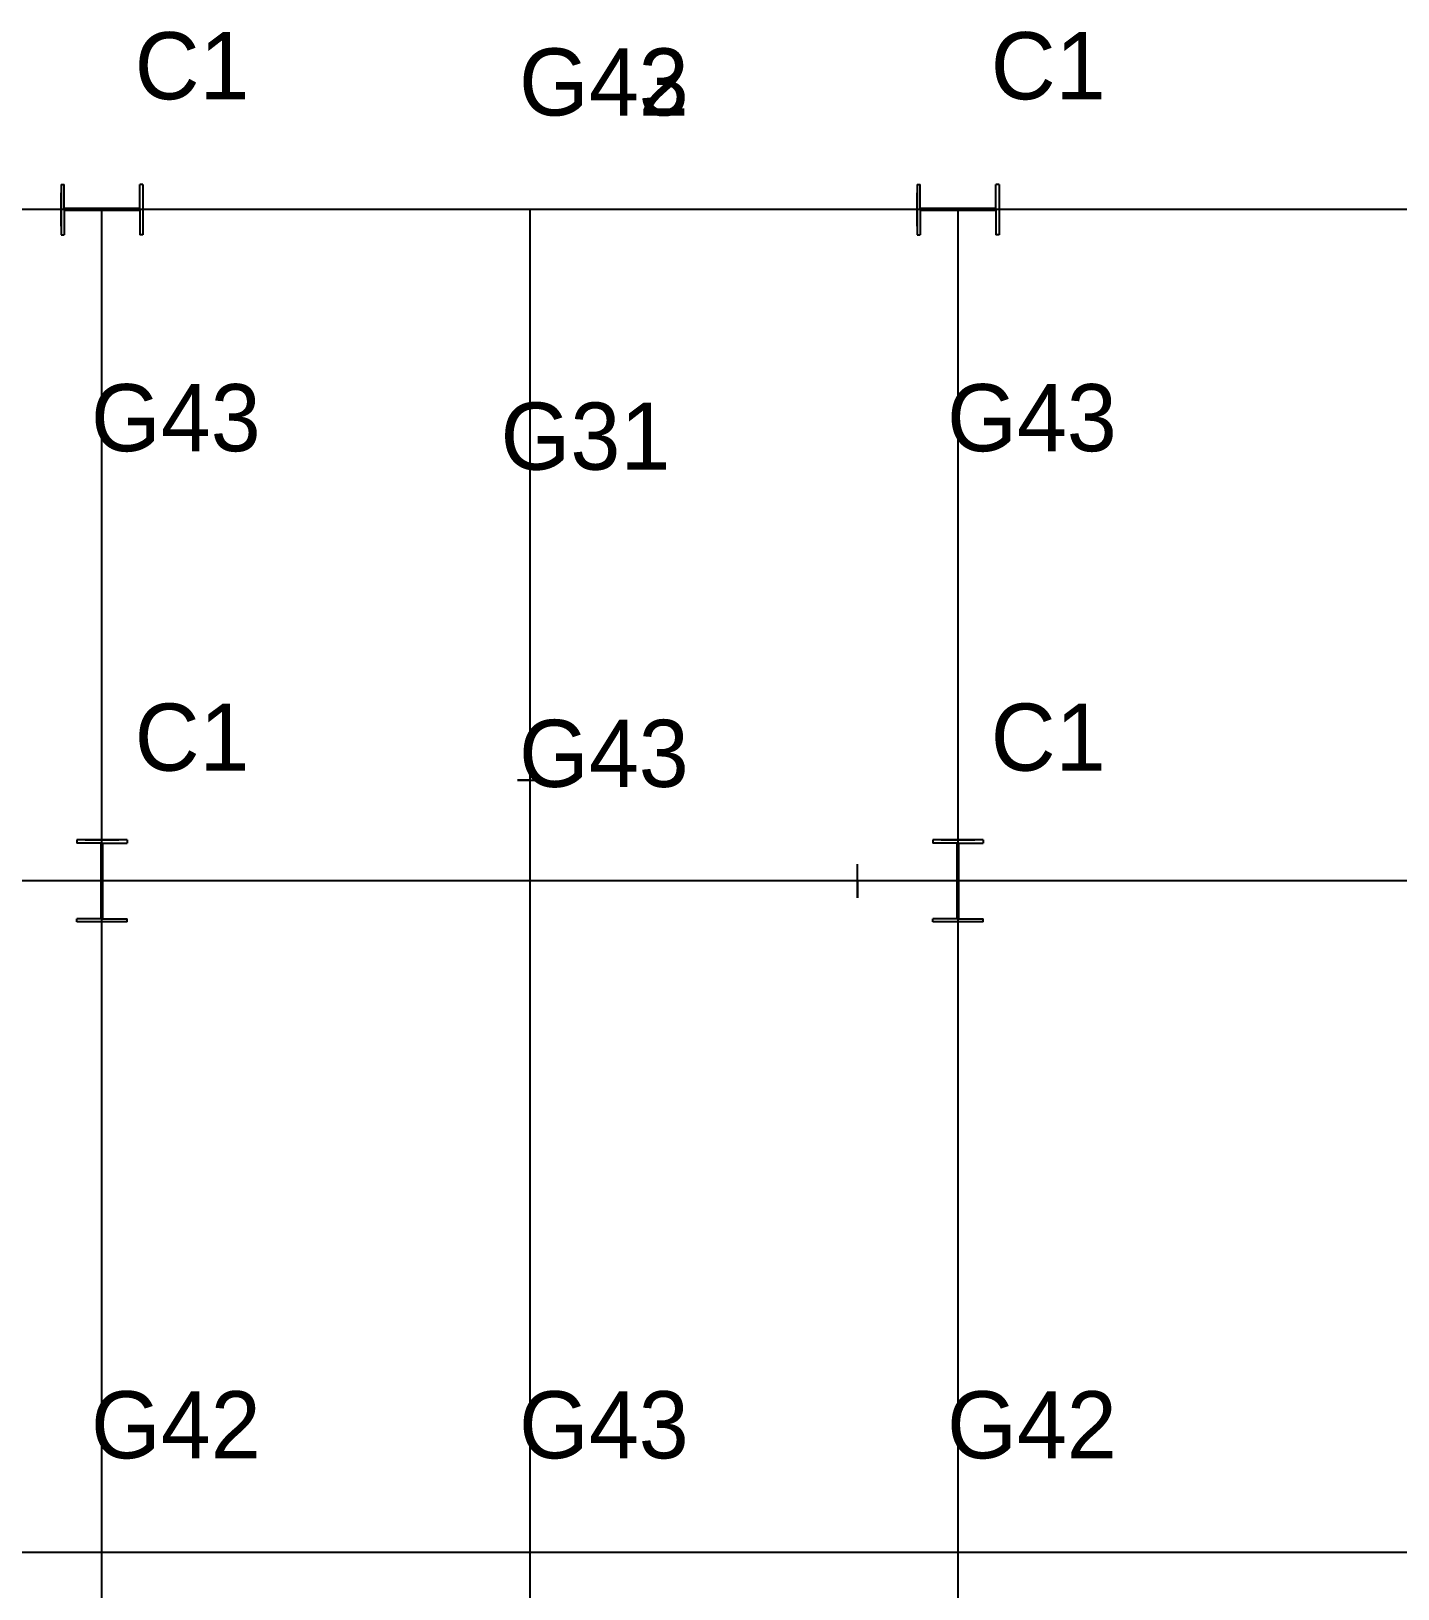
# Model space of a CAD drawing. Extents: x -150 to 68522, y -150 to 33063.
# Drawn here: x 34578 to 42720, y 23783 to 33063 of the extents above; entities that cross this region are included whole.
import ezdxf
from ezdxf.enums import TextEntityAlignment as Align

# ---------------------------------------------------------------- set-up
doc = ezdxf.new("R2010")
doc.units = 0
doc.layers.get('0').update_dxf_attribs({"color": 2, "linetype": 'CONTINUOUS'})

msp = doc.modelspace()

# ---------------------------------------------------------------- linework, layer by layer
for p, q in [((35000, 32000), (27500, 32000)), ((35000, 32000, 3330), (27500, 32000, 3330)), ((35000, 32000, 6460), (27500, 32000, 6460)), ((35000, 32000, 9590), (27500, 32000, 9590)), ((35000, 28000), (35000, 32000)), ((40100, 32000), (35000, 32000)), ((35000, 32000), (35000, 32000, 3330)), ((40100, 32000, 3330), (35000, 32000, 3330)), ((35000, 28000, 3330), (35000, 32000, 3330)), ((35000, 32000, 3330), (35000, 32000, 6460)), ((35000, 32000, 6460), (35000, 32000, 9590)), ((40100, 32000, 6460), (35000, 32000, 6460)), ((35000, 28000, 6460), (35000, 32000, 6460)), ((40100, 32000, 9590), (35000, 32000, 9590)), ((35000, 28000, 9590), (35000, 32000, 9590)), ((37550, 28000, 3330), (37550, 32000, 3330)), ((37550, 28000, 6460), (37550, 32000, 6460)), ((37550, 28000, 9590), (37550, 32000, 9590)), ((40100, 28000), (40100, 32000)), ((47600, 32000), (40100, 32000)), ((40100, 32000), (40100, 32000, 3330)), ((47600, 32000, 3330), (40100, 32000, 3330)), ((40100, 28000, 3330), (40100, 32000, 3330)), ((40100, 32000, 3330), (40100, 32000, 6460)), ((40100, 32000, 6460), (40100, 32000, 9590)), ((47600, 32000, 6460), (40100, 32000, 6460)), ((40100, 28000, 6460), (40100, 32000, 6460)), ((47600, 32000, 9590), (40100, 32000, 9590)), ((40100, 28000, 9590), (40100, 32000, 9590)), ((35000, 28000), (27500, 28000)), ((35000, 28000, 3330), (27500, 28000, 3330)), ((35000, 28000, 6460), (27500, 28000, 6460)), ((35000, 28000, 9590), (27500, 28000, 9590)), ((40100, 28000), (35000, 28000)), ((35000, 28000), (35000, 28000, 3330)), ((35000, 24000), (35000, 28000)), ((40100, 28000, 3330), (35000, 28000, 3330)), ((35000, 20000, 3330), (35000, 28000, 3330)), ((35000, 28000, 3330), (35000, 28000, 6460)), ((35000, 28000, 6460), (35000, 28000, 9590)), ((40100, 28000, 6460), (35000, 28000, 6460)), ((35000, 20000, 6460), (35000, 28000, 6460)), ((40100, 28000, 9590), (35000, 28000, 9590)), ((35000, 20000, 9590), (35000, 28000, 9590)), ((37550, 20000, 3330), (37550, 28000, 3330)), ((37550, 20000, 6460), (37550, 28000, 6460)), ((37550, 20000, 9590), (37550, 28000, 9590)), ((47600, 28000), (40100, 28000)), ((40100, 28000), (40100, 28000, 3330)), ((40100, 24000), (40100, 28000)), ((47600, 28000, 3330), (40100, 28000, 3330)), ((40100, 20000, 3330), (40100, 28000, 3330)), ((40100, 28000, 3330), (40100, 28000, 6460)), ((40100, 28000, 6460), (40100, 28000, 9590)), ((47600, 28000, 6460), (40100, 28000, 6460)), ((40100, 20000, 6460), (40100, 28000, 6460)), ((47600, 28000, 9590), (40100, 28000, 9590)), ((40100, 20000, 9590), (40100, 28000, 9590)), ((35000, 24000), (27500, 24000)), ((35000, 20000), (35000, 24000)), ((40100, 24000), (35000, 24000)), ((40100, 20000), (40100, 24000)), ((47600, 24000), (40100, 24000))]:
    msp.add_line(p, q)
at = {"layer": 'C1'}
for p, q in [((34756, 32150), (34756, 31850)), ((34756, 32150), (34774, 32150)), ((34756, 32150, 3330), (34756, 31850, 3330)), ((34756, 32150, 3330), (34774, 32150, 3330)), ((34756, 32150, 6460), (34756, 31850, 6460)), ((34756, 32150, 6460), (34774, 32150, 6460)), ((34774, 32005.5), (34774, 32150)), ((34774, 32005.5, 3330), (34774, 32150, 3330)), ((34774, 32005.5, 6460), (34774, 32150, 6460)), ((35226, 32005.5), (35226, 32150)), ((35244, 32150), (35226, 32150)), ((35226, 32005.5, 3330), (35226, 32150, 3330)), ((35244, 32150, 3330), (35226, 32150, 3330)), ((35226, 32005.5, 6460), (35226, 32150, 6460)), ((35244, 32150, 6460), (35226, 32150, 6460)), ((35244, 32150), (35244, 31850)), ((35244, 32150, 3330), (35244, 31850, 3330)), ((35244, 32150, 6460), (35244, 31850, 6460)), ((39856, 32150), (39856, 31850)), ((39856, 32150), (39874, 32150)), ((39856, 32150, 3330), (39856, 31850, 3330)), ((39856, 32150, 3330), (39874, 32150, 3330)), ((39856, 32150, 6460), (39856, 31850, 6460)), ((39856, 32150, 6460), (39874, 32150, 6460)), ((39874, 32005.5), (39874, 32150)), ((39874, 32005.5, 3330), (39874, 32150, 3330)), ((39874, 32005.5, 6460), (39874, 32150, 6460)), ((40326, 32005.5), (40326, 32150)), ((40344, 32150), (40326, 32150)), ((40326, 32005.5, 3330), (40326, 32150, 3330)), ((40344, 32150, 3330), (40326, 32150, 3330)), ((40326, 32005.5, 6460), (40326, 32150, 6460)), ((40344, 32150, 6460), (40326, 32150, 6460)), ((40344, 32150), (40344, 31850)), ((40344, 32150, 3330), (40344, 31850, 3330)), ((40344, 32150, 6460), (40344, 31850, 6460)), ((35226, 32005.5), (34774, 32005.5)), ((34774, 32005.5), (34774, 32005.5)), ((34774, 32005.5), (34774, 32005.5)), ((34774, 32005.5), (34774, 32005.5)), ((35226, 32005.5, 3330), (34774, 32005.5, 3330)), ((34774, 32005.5, 3330), (34774, 32005.5, 3330)), ((34774, 32005.5, 3330), (34774, 32005.5, 3330)), ((34774, 32005.5, 3330), (34774, 32005.5, 3330)), ((35226, 32005.5, 6460), (34774, 32005.5, 6460)), ((34774, 32005.5, 6460), (34774, 32005.5, 6460)), ((34774, 32005.5, 6460), (34774, 32005.5, 6460)), ((34774, 32005.5, 6460), (34774, 32005.5, 6460)), ((35226, 31994.5), (34774, 31994.5)), ((34774, 31994.5), (34774, 31994.5)), ((34774, 31994.5), (34774, 31994.5)), ((34774, 31994.5), (34774, 31994.5)), ((34774, 31994.5), (34774, 31850)), ((35226, 31994.5, 3330), (34774, 31994.5, 3330)), ((34774, 31994.5, 3330), (34774, 31994.5, 3330)), ((34774, 31994.5, 3330), (34774, 31994.5, 3330)), ((34774, 31994.5, 3330), (34774, 31994.5, 3330)), ((34774, 31994.5, 3330), (34774, 31850, 3330)), ((35226, 31994.5, 6460), (34774, 31994.5, 6460)), ((34774, 31994.5, 6460), (34774, 31994.5, 6460)), ((34774, 31994.5, 6460), (34774, 31994.5, 6460)), ((34774, 31994.5, 6460), (34774, 31994.5, 6460)), ((34774, 31994.5, 6460), (34774, 31850, 6460)), ((35226, 32005.5), (35226, 32005.5)), ((35226, 32005.5), (35226, 32005.5)), ((35226, 32005.5), (35226, 32005.5)), ((35226, 32005.5, 3330), (35226, 32005.5, 3330)), ((35226, 32005.5, 3330), (35226, 32005.5, 3330)), ((35226, 32005.5, 3330), (35226, 32005.5, 3330)), ((35226, 32005.5, 6460), (35226, 32005.5, 6460)), ((35226, 32005.5, 6460), (35226, 32005.5, 6460)), ((35226, 32005.5, 6460), (35226, 32005.5, 6460)), ((35226, 31994.5), (35226, 31994.5)), ((35226, 31994.5), (35226, 31994.5)), ((35226, 31994.5), (35226, 31994.5)), ((35226, 31994.5), (35226, 31850)), ((35226, 31994.5, 3330), (35226, 31994.5, 3330)), ((35226, 31994.5, 3330), (35226, 31994.5, 3330)), ((35226, 31994.5, 3330), (35226, 31994.5, 3330)), ((35226, 31994.5, 3330), (35226, 31850, 3330)), ((35226, 31994.5, 6460), (35226, 31994.5, 6460)), ((35226, 31994.5, 6460), (35226, 31994.5, 6460)), ((35226, 31994.5, 6460), (35226, 31994.5, 6460)), ((35226, 31994.5, 6460), (35226, 31850, 6460)), ((40326, 32005.5), (39874, 32005.5)), ((39874, 32005.5), (39874, 32005.5)), ((39874, 32005.5), (39874, 32005.5)), ((39874, 32005.5), (39874, 32005.5)), ((40326, 32005.5, 3330), (39874, 32005.5, 3330)), ((39874, 32005.5, 3330), (39874, 32005.5, 3330)), ((39874, 32005.5, 3330), (39874, 32005.5, 3330)), ((39874, 32005.5, 3330), (39874, 32005.5, 3330)), ((40326, 32005.5, 6460), (39874, 32005.5, 6460)), ((39874, 32005.5, 6460), (39874, 32005.5, 6460)), ((39874, 32005.5, 6460), (39874, 32005.5, 6460)), ((39874, 32005.5, 6460), (39874, 32005.5, 6460)), ((40326, 31994.5), (39874, 31994.5)), ((39874, 31994.5), (39874, 31994.5)), ((39874, 31994.5), (39874, 31994.5)), ((39874, 31994.5), (39874, 31994.5)), ((39874, 31994.5), (39874, 31850)), ((40326, 31994.5, 3330), (39874, 31994.5, 3330)), ((39874, 31994.5, 3330), (39874, 31994.5, 3330)), ((39874, 31994.5, 3330), (39874, 31994.5, 3330)), ((39874, 31994.5, 3330), (39874, 31994.5, 3330)), ((39874, 31994.5, 3330), (39874, 31850, 3330)), ((40326, 31994.5, 6460), (39874, 31994.5, 6460)), ((39874, 31994.5, 6460), (39874, 31994.5, 6460)), ((39874, 31994.5, 6460), (39874, 31994.5, 6460)), ((39874, 31994.5, 6460), (39874, 31994.5, 6460)), ((39874, 31994.5, 6460), (39874, 31850, 6460)), ((40326, 32005.5), (40326, 32005.5)), ((40326, 32005.5), (40326, 32005.5)), ((40326, 32005.5), (40326, 32005.5)), ((40326, 32005.5, 3330), (40326, 32005.5, 3330)), ((40326, 32005.5, 3330), (40326, 32005.5, 3330)), ((40326, 32005.5, 3330), (40326, 32005.5, 3330)), ((40326, 32005.5, 6460), (40326, 32005.5, 6460)), ((40326, 32005.5, 6460), (40326, 32005.5, 6460)), ((40326, 32005.5, 6460), (40326, 32005.5, 6460)), ((40326, 31994.5), (40326, 31994.5)), ((40326, 31994.5), (40326, 31994.5)), ((40326, 31994.5), (40326, 31994.5)), ((40326, 31994.5), (40326, 31850)), ((40326, 31994.5, 3330), (40326, 31994.5, 3330)), ((40326, 31994.5, 3330), (40326, 31994.5, 3330)), ((40326, 31994.5, 3330), (40326, 31994.5, 3330)), ((40326, 31994.5, 3330), (40326, 31850, 3330)), ((40326, 31994.5, 6460), (40326, 31994.5, 6460)), ((40326, 31994.5, 6460), (40326, 31994.5, 6460)), ((40326, 31994.5, 6460), (40326, 31994.5, 6460)), ((40326, 31994.5, 6460), (40326, 31850, 6460)), ((34756, 31850), (34774, 31850)), ((34756, 31850, 3330), (34774, 31850, 3330)), ((34756, 31850, 6460), (34774, 31850, 6460)), ((35244, 31850), (35226, 31850)), ((35244, 31850, 3330), (35226, 31850, 3330)), ((35244, 31850, 6460), (35226, 31850, 6460)), ((39856, 31850), (39874, 31850)), ((39856, 31850, 3330), (39874, 31850, 3330)), ((39856, 31850, 6460), (39874, 31850, 6460)), ((40344, 31850), (40326, 31850)), ((40344, 31850, 3330), (40326, 31850, 3330)), ((40344, 31850, 6460), (40326, 31850, 6460)), ((35150, 28244), (34850, 28244)), ((34850, 28244), (34850, 28226)), ((35150, 28244, 3330), (34850, 28244, 3330)), ((34850, 28244, 3330), (34850, 28226, 3330)), ((35150, 28244, 6460), (34850, 28244, 6460)), ((34850, 28244, 6460), (34850, 28226, 6460)), ((34994.5, 28226), (34850, 28226)), ((34994.5, 28226, 3330), (34850, 28226, 3330)), ((34994.5, 28226, 6460), (34850, 28226, 6460)), ((34994.5, 27774), (34994.5, 28226)), ((34994.5, 28226), (34994.5, 28226)), ((34994.5, 28226), (34994.5, 28226)), ((34994.5, 28226), (34994.5, 28226)), ((34994.5, 27774, 3330), (34994.5, 28226, 3330)), ((34994.5, 28226, 3330), (34994.5, 28226, 3330)), ((34994.5, 28226, 3330), (34994.5, 28226, 3330)), ((34994.5, 28226, 3330), (34994.5, 28226, 3330)), ((34994.5, 27774, 6460), (34994.5, 28226, 6460)), ((34994.5, 28226, 6460), (34994.5, 28226, 6460)), ((34994.5, 28226, 6460), (34994.5, 28226, 6460)), ((34994.5, 28226, 6460), (34994.5, 28226, 6460)), ((35005.5, 27774), (35005.5, 28226)), ((35005.5, 28226), (35005.5, 28226)), ((35005.5, 28226), (35005.5, 28226)), ((35005.5, 28226), (35005.5, 28226)), ((35005.5, 28226), (35150, 28226)), ((35005.5, 27774, 3330), (35005.5, 28226, 3330)), ((35005.5, 28226, 3330), (35005.5, 28226, 3330)), ((35005.5, 28226, 3330), (35005.5, 28226, 3330)), ((35005.5, 28226, 3330), (35005.5, 28226, 3330)), ((35005.5, 28226, 3330), (35150, 28226, 3330)), ((35005.5, 27774, 6460), (35005.5, 28226, 6460)), ((35005.5, 28226, 6460), (35005.5, 28226, 6460)), ((35005.5, 28226, 6460), (35005.5, 28226, 6460)), ((35005.5, 28226, 6460), (35005.5, 28226, 6460)), ((35005.5, 28226, 6460), (35150, 28226, 6460)), ((35150, 28244), (35150, 28226)), ((35150, 28244, 3330), (35150, 28226, 3330)), ((35150, 28244, 6460), (35150, 28226, 6460)), ((40250, 28244), (39950, 28244)), ((39950, 28244), (39950, 28226)), ((40250, 28244, 3330), (39950, 28244, 3330)), ((39950, 28244, 3330), (39950, 28226, 3330)), ((40250, 28244, 6460), (39950, 28244, 6460)), ((39950, 28244, 6460), (39950, 28226, 6460)), ((40094.5, 28226), (39950, 28226)), ((40094.5, 28226, 3330), (39950, 28226, 3330)), ((40094.5, 28226, 6460), (39950, 28226, 6460)), ((40094.5, 27774), (40094.5, 28226)), ((40094.5, 28226), (40094.5, 28226)), ((40094.5, 28226), (40094.5, 28226)), ((40094.5, 28226), (40094.5, 28226)), ((40094.5, 27774, 3330), (40094.5, 28226, 3330)), ((40094.5, 28226, 3330), (40094.5, 28226, 3330)), ((40094.5, 28226, 3330), (40094.5, 28226, 3330)), ((40094.5, 28226, 3330), (40094.5, 28226, 3330)), ((40094.5, 27774, 6460), (40094.5, 28226, 6460)), ((40094.5, 28226, 6460), (40094.5, 28226, 6460)), ((40094.5, 28226, 6460), (40094.5, 28226, 6460)), ((40094.5, 28226, 6460), (40094.5, 28226, 6460)), ((40105.5, 27774), (40105.5, 28226)), ((40105.5, 28226), (40105.5, 28226)), ((40105.5, 28226), (40105.5, 28226)), ((40105.5, 28226), (40105.5, 28226)), ((40105.5, 28226), (40250, 28226)), ((40105.5, 27774, 3330), (40105.5, 28226, 3330)), ((40105.5, 28226, 3330), (40105.5, 28226, 3330)), ((40105.5, 28226, 3330), (40105.5, 28226, 3330)), ((40105.5, 28226, 3330), (40105.5, 28226, 3330)), ((40105.5, 28226, 3330), (40250, 28226, 3330)), ((40105.5, 27774, 6460), (40105.5, 28226, 6460)), ((40105.5, 28226, 6460), (40105.5, 28226, 6460)), ((40105.5, 28226, 6460), (40105.5, 28226, 6460)), ((40105.5, 28226, 6460), (40105.5, 28226, 6460)), ((40105.5, 28226, 6460), (40250, 28226, 6460)), ((40250, 28244), (40250, 28226)), ((40250, 28244, 3330), (40250, 28226, 3330)), ((40250, 28244, 6460), (40250, 28226, 6460)), ((34994.5, 27774), (34850, 27774)), ((34850, 27756), (34850, 27774)), ((34994.5, 27774, 3330), (34850, 27774, 3330)), ((34850, 27756, 3330), (34850, 27774, 3330)), ((34994.5, 27774, 6460), (34850, 27774, 6460)), ((34850, 27756, 6460), (34850, 27774, 6460)), ((35150, 27756), (34850, 27756)), ((35150, 27756, 3330), (34850, 27756, 3330)), ((35150, 27756, 6460), (34850, 27756, 6460)), ((34994.5, 27774), (34994.5, 27774)), ((34994.5, 27774), (34994.5, 27774)), ((34994.5, 27774), (34994.5, 27774)), ((34994.5, 27774, 3330), (34994.5, 27774, 3330)), ((34994.5, 27774, 3330), (34994.5, 27774, 3330)), ((34994.5, 27774, 3330), (34994.5, 27774, 3330)), ((34994.5, 27774, 6460), (34994.5, 27774, 6460)), ((34994.5, 27774, 6460), (34994.5, 27774, 6460)), ((34994.5, 27774, 6460), (34994.5, 27774, 6460)), ((35005.5, 27774), (35005.5, 27774)), ((35005.5, 27774), (35005.5, 27774)), ((35005.5, 27774), (35005.5, 27774)), ((35005.5, 27774), (35150, 27774)), ((35005.5, 27774, 3330), (35005.5, 27774, 3330)), ((35005.5, 27774, 3330), (35005.5, 27774, 3330)), ((35005.5, 27774, 3330), (35005.5, 27774, 3330)), ((35005.5, 27774, 3330), (35150, 27774, 3330)), ((35005.5, 27774, 6460), (35005.5, 27774, 6460)), ((35005.5, 27774, 6460), (35005.5, 27774, 6460)), ((35005.5, 27774, 6460), (35005.5, 27774, 6460)), ((35005.5, 27774, 6460), (35150, 27774, 6460)), ((35150, 27756), (35150, 27774)), ((35150, 27756, 3330), (35150, 27774, 3330)), ((35150, 27756, 6460), (35150, 27774, 6460)), ((40094.5, 27774), (39950, 27774)), ((39950, 27756), (39950, 27774)), ((40094.5, 27774, 3330), (39950, 27774, 3330)), ((39950, 27756, 3330), (39950, 27774, 3330)), ((40094.5, 27774, 6460), (39950, 27774, 6460)), ((39950, 27756, 6460), (39950, 27774, 6460)), ((40250, 27756), (39950, 27756)), ((40250, 27756, 3330), (39950, 27756, 3330)), ((40250, 27756, 6460), (39950, 27756, 6460)), ((40094.5, 27774), (40094.5, 27774)), ((40094.5, 27774), (40094.5, 27774)), ((40094.5, 27774), (40094.5, 27774)), ((40094.5, 27774, 3330), (40094.5, 27774, 3330)), ((40094.5, 27774, 3330), (40094.5, 27774, 3330)), ((40094.5, 27774, 3330), (40094.5, 27774, 3330)), ((40094.5, 27774, 6460), (40094.5, 27774, 6460)), ((40094.5, 27774, 6460), (40094.5, 27774, 6460)), ((40094.5, 27774, 6460), (40094.5, 27774, 6460)), ((40105.5, 27774), (40105.5, 27774)), ((40105.5, 27774), (40105.5, 27774)), ((40105.5, 27774), (40105.5, 27774)), ((40105.5, 27774), (40250, 27774)), ((40105.5, 27774, 3330), (40105.5, 27774, 3330)), ((40105.5, 27774, 3330), (40105.5, 27774, 3330)), ((40105.5, 27774, 3330), (40105.5, 27774, 3330)), ((40105.5, 27774, 3330), (40250, 27774, 3330)), ((40105.5, 27774, 6460), (40105.5, 27774, 6460)), ((40105.5, 27774, 6460), (40105.5, 27774, 6460)), ((40105.5, 27774, 6460), (40105.5, 27774, 6460)), ((40105.5, 27774, 6460), (40250, 27774, 6460)), ((40250, 27756), (40250, 27774)), ((40250, 27756, 3330), (40250, 27774, 3330)), ((40250, 27756, 6460), (40250, 27774, 6460))]:
    msp.add_line(p, q, dxfattribs=at)
at = {"layer": 'G31', "extrusion": (0, 1, 0)}
for p, q in [((37475, 28600, 3480), (37625, 28600, 3480)), ((37475, 28600, 3180), (37625, 28600, 3180)), ((37546.75, 28600, 3471), (37475, 28600, 3471)), ((37475, 28600, 3480), (37475, 28600, 3471)), ((37546.75, 28600, 3189), (37475, 28600, 3189)), ((37475, 28600, 3180), (37475, 28600, 3189)), ((37475, 28600, 6610), (37625, 28600, 6610)), ((37475, 28600, 6310), (37625, 28600, 6310)), ((37546.75, 28600, 6601), (37475, 28600, 6601)), ((37475, 28600, 6610), (37475, 28600, 6601)), ((37546.75, 28600, 6319), (37475, 28600, 6319)), ((37475, 28600, 6310), (37475, 28600, 6319)), ((37475, 28600, 9740), (37625, 28600, 9740)), ((37475, 28600, 9440), (37625, 28600, 9440)), ((37546.75, 28600, 9731), (37475, 28600, 9731)), ((37475, 28600, 9740), (37475, 28600, 9731)), ((37546.75, 28600, 9449), (37475, 28600, 9449)), ((37475, 28600, 9440), (37475, 28600, 9449)), ((37546.75, 28600, 3189), (37546.75, 28600, 3471)), ((37546.75, 28600, 3471), (37546.75, 28600, 3471)), ((37546.75, 28600, 3189), (37546.75, 28600, 3189)), ((37546.75, 28600, 3471), (37546.75, 28600, 3471)), ((37546.75, 28600, 3189), (37546.75, 28600, 3189)), ((37546.75, 28600, 3471), (37546.75, 28600, 3471)), ((37546.75, 28600, 3189), (37546.75, 28600, 3189)), ((37546.75, 28600, 6319), (37546.75, 28600, 6601)), ((37546.75, 28600, 6601), (37546.75, 28600, 6601)), ((37546.75, 28600, 6319), (37546.75, 28600, 6319)), ((37546.75, 28600, 6601), (37546.75, 28600, 6601)), ((37546.75, 28600, 6319), (37546.75, 28600, 6319)), ((37546.75, 28600, 6601), (37546.75, 28600, 6601)), ((37546.75, 28600, 6319), (37546.75, 28600, 6319)), ((37546.75, 28600, 9449), (37546.75, 28600, 9731)), ((37546.75, 28600, 9731), (37546.75, 28600, 9731)), ((37546.75, 28600, 9449), (37546.75, 28600, 9449)), ((37546.75, 28600, 9731), (37546.75, 28600, 9731)), ((37546.75, 28600, 9449), (37546.75, 28600, 9449)), ((37546.75, 28600, 9731), (37546.75, 28600, 9731)), ((37546.75, 28600, 9449), (37546.75, 28600, 9449)), ((37553.25, 28600, 3189), (37553.25, 28600, 3471)), ((37553.25, 28600, 3189), (37553.25, 28600, 3189)), ((37553.25, 28600, 3471), (37553.25, 28600, 3471)), ((37553.25, 28600, 3189), (37553.25, 28600, 3189)), ((37553.25, 28600, 3471), (37553.25, 28600, 3471)), ((37553.25, 28600, 3189), (37553.25, 28600, 3189)), ((37553.25, 28600, 3471), (37553.25, 28600, 3471)), ((37553.25, 28600, 3471), (37625, 28600, 3471)), ((37553.25, 28600, 3189), (37625, 28600, 3189)), ((37553.25, 28600, 6319), (37553.25, 28600, 6601)), ((37553.25, 28600, 6319), (37553.25, 28600, 6319)), ((37553.25, 28600, 6601), (37553.25, 28600, 6601)), ((37553.25, 28600, 6319), (37553.25, 28600, 6319)), ((37553.25, 28600, 6601), (37553.25, 28600, 6601)), ((37553.25, 28600, 6319), (37553.25, 28600, 6319)), ((37553.25, 28600, 6601), (37553.25, 28600, 6601)), ((37553.25, 28600, 6601), (37625, 28600, 6601)), ((37553.25, 28600, 6319), (37625, 28600, 6319)), ((37553.25, 28600, 9449), (37553.25, 28600, 9731)), ((37553.25, 28600, 9449), (37553.25, 28600, 9449)), ((37553.25, 28600, 9731), (37553.25, 28600, 9731)), ((37553.25, 28600, 9449), (37553.25, 28600, 9449)), ((37553.25, 28600, 9731), (37553.25, 28600, 9731)), ((37553.25, 28600, 9449), (37553.25, 28600, 9449)), ((37553.25, 28600, 9731), (37553.25, 28600, 9731)), ((37553.25, 28600, 9731), (37625, 28600, 9731)), ((37553.25, 28600, 9449), (37625, 28600, 9449)), ((37625, 28600, 3480), (37625, 28600, 3471)), ((37625, 28600, 3180), (37625, 28600, 3189)), ((37625, 28600, 6610), (37625, 28600, 6601)), ((37625, 28600, 6310), (37625, 28600, 6319)), ((37625, 28600, 9740), (37625, 28600, 9731)), ((37625, 28600, 9440), (37625, 28600, 9449))]:
    msp.add_line(p, q, dxfattribs=at)
at = {"layer": 'G42', "extrusion": (-1, 0, 0)}
for p, q in [((34756, 31900, 3530), (34756, 32100, 3530)), ((34756, 31900, 3130), (34756, 32100, 3130)), ((34756, 32004.5, 3516), (34756, 32100, 3516)), ((34756, 32100, 3530), (34756, 32100, 3516)), ((34756, 32004.5, 3144), (34756, 32100, 3144)), ((34756, 32100, 3130), (34756, 32100, 3144)), ((34756, 31900, 6660), (34756, 32100, 6660)), ((34756, 31900, 6260), (34756, 32100, 6260)), ((34756, 32004.5, 6646), (34756, 32100, 6646)), ((34756, 32100, 6660), (34756, 32100, 6646)), ((34756, 32004.5, 6274), (34756, 32100, 6274)), ((34756, 32100, 6260), (34756, 32100, 6274)), ((39856, 31900, 3530), (39856, 32100, 3530)), ((39856, 31900, 3130), (39856, 32100, 3130)), ((39856, 32004.5, 3516), (39856, 32100, 3516)), ((39856, 32100, 3530), (39856, 32100, 3516)), ((39856, 32004.5, 3144), (39856, 32100, 3144)), ((39856, 32100, 3130), (39856, 32100, 3144)), ((39856, 31900, 6660), (39856, 32100, 6660)), ((39856, 31900, 6260), (39856, 32100, 6260)), ((39856, 32004.5, 6646), (39856, 32100, 6646)), ((39856, 32100, 6660), (39856, 32100, 6646)), ((39856, 32004.5, 6274), (39856, 32100, 6274)), ((39856, 32100, 6260), (39856, 32100, 6274)), ((34756, 32004.5, 3144), (34756, 32004.5, 3516)), ((34756, 32004.5, 3144), (34756, 32004.5, 3144)), ((34756, 32004.5, 3516), (34756, 32004.5, 3516)), ((34756, 32004.5, 3144), (34756, 32004.5, 3144)), ((34756, 32004.5, 3516), (34756, 32004.5, 3516)), ((34756, 32004.5, 3144), (34756, 32004.5, 3144)), ((34756, 32004.5, 3516), (34756, 32004.5, 3516)), ((34756, 32004.5, 6274), (34756, 32004.5, 6646)), ((34756, 32004.5, 6274), (34756, 32004.5, 6274)), ((34756, 32004.5, 6646), (34756, 32004.5, 6646)), ((34756, 32004.5, 6274), (34756, 32004.5, 6274)), ((34756, 32004.5, 6646), (34756, 32004.5, 6646)), ((34756, 32004.5, 6274), (34756, 32004.5, 6274)), ((34756, 32004.5, 6646), (34756, 32004.5, 6646)), ((34756, 31995.5, 3144), (34756, 31995.5, 3516)), ((34756, 31995.5, 3516), (34756, 31995.5, 3516)), ((34756, 31995.5, 3144), (34756, 31995.5, 3144)), ((34756, 31995.5, 3516), (34756, 31995.5, 3516)), ((34756, 31995.5, 3144), (34756, 31995.5, 3144)), ((34756, 31995.5, 3516), (34756, 31995.5, 3516)), ((34756, 31995.5, 3144), (34756, 31995.5, 3144)), ((34756, 31995.5, 3516), (34756, 31900, 3516)), ((34756, 31995.5, 3144), (34756, 31900, 3144)), ((34756, 31995.5, 6274), (34756, 31995.5, 6646)), ((34756, 31995.5, 6646), (34756, 31995.5, 6646)), ((34756, 31995.5, 6274), (34756, 31995.5, 6274)), ((34756, 31995.5, 6646), (34756, 31995.5, 6646)), ((34756, 31995.5, 6274), (34756, 31995.5, 6274)), ((34756, 31995.5, 6646), (34756, 31995.5, 6646)), ((34756, 31995.5, 6274), (34756, 31995.5, 6274)), ((34756, 31995.5, 6646), (34756, 31900, 6646)), ((34756, 31995.5, 6274), (34756, 31900, 6274)), ((39856, 32004.5, 3144), (39856, 32004.5, 3516)), ((39856, 32004.5, 3144), (39856, 32004.5, 3144)), ((39856, 32004.5, 3516), (39856, 32004.5, 3516)), ((39856, 32004.5, 3144), (39856, 32004.5, 3144)), ((39856, 32004.5, 3516), (39856, 32004.5, 3516)), ((39856, 32004.5, 3144), (39856, 32004.5, 3144)), ((39856, 32004.5, 3516), (39856, 32004.5, 3516)), ((39856, 32004.5, 6274), (39856, 32004.5, 6646)), ((39856, 32004.5, 6274), (39856, 32004.5, 6274)), ((39856, 32004.5, 6646), (39856, 32004.5, 6646)), ((39856, 32004.5, 6274), (39856, 32004.5, 6274)), ((39856, 32004.5, 6646), (39856, 32004.5, 6646)), ((39856, 32004.5, 6274), (39856, 32004.5, 6274)), ((39856, 32004.5, 6646), (39856, 32004.5, 6646)), ((39856, 31995.5, 3144), (39856, 31995.5, 3516)), ((39856, 31995.5, 3516), (39856, 31995.5, 3516)), ((39856, 31995.5, 3144), (39856, 31995.5, 3144)), ((39856, 31995.5, 3516), (39856, 31995.5, 3516)), ((39856, 31995.5, 3144), (39856, 31995.5, 3144)), ((39856, 31995.5, 3516), (39856, 31995.5, 3516)), ((39856, 31995.5, 3144), (39856, 31995.5, 3144)), ((39856, 31995.5, 3516), (39856, 31900, 3516)), ((39856, 31995.5, 3144), (39856, 31900, 3144)), ((39856, 31995.5, 6274), (39856, 31995.5, 6646)), ((39856, 31995.5, 6646), (39856, 31995.5, 6646)), ((39856, 31995.5, 6274), (39856, 31995.5, 6274)), ((39856, 31995.5, 6646), (39856, 31995.5, 6646)), ((39856, 31995.5, 6274), (39856, 31995.5, 6274)), ((39856, 31995.5, 6646), (39856, 31995.5, 6646)), ((39856, 31995.5, 6274), (39856, 31995.5, 6274)), ((39856, 31995.5, 6646), (39856, 31900, 6646)), ((39856, 31995.5, 6274), (39856, 31900, 6274)), ((34756, 31900, 3530), (34756, 31900, 3516)), ((34756, 31900, 3130), (34756, 31900, 3144)), ((34756, 31900, 6660), (34756, 31900, 6646)), ((34756, 31900, 6260), (34756, 31900, 6274)), ((39856, 31900, 3530), (39856, 31900, 3516)), ((39856, 31900, 3130), (39856, 31900, 3144)), ((39856, 31900, 6660), (39856, 31900, 6646)), ((39856, 31900, 6260), (39856, 31900, 6274))]:
    msp.add_line(p, q, dxfattribs=at)
at = {"layer": 'G43', "extrusion": (-1, 0, 0)}
for p, q in [((34756, 31900, 9790), (34756, 32100, 9790)), ((34756, 31900, 9390), (34756, 32100, 9390)), ((34756, 32004, 9777), (34756, 32100, 9777)), ((34756, 32100, 9790), (34756, 32100, 9777)), ((34756, 32004, 9403), (34756, 32100, 9403)), ((34756, 32100, 9390), (34756, 32100, 9403)), ((39856, 31900, 9790), (39856, 32100, 9790)), ((39856, 31900, 9390), (39856, 32100, 9390)), ((39856, 32004, 9777), (39856, 32100, 9777)), ((39856, 32100, 9790), (39856, 32100, 9777)), ((39856, 32004, 9403), (39856, 32100, 9403)), ((39856, 32100, 9390), (39856, 32100, 9403)), ((34756, 32004, 9403), (34756, 32004, 9777)), ((34756, 32004, 9403), (34756, 32004, 9403)), ((34756, 32004, 9777), (34756, 32004, 9777)), ((34756, 32004, 9403), (34756, 32004, 9403)), ((34756, 32004, 9777), (34756, 32004, 9777)), ((34756, 32004, 9403), (34756, 32004, 9403)), ((34756, 32004, 9777), (34756, 32004, 9777)), ((34756, 31996, 9403), (34756, 31996, 9777)), ((34756, 31996, 9777), (34756, 31996, 9777)), ((34756, 31996, 9403), (34756, 31996, 9403)), ((34756, 31996, 9777), (34756, 31996, 9777)), ((34756, 31996, 9403), (34756, 31996, 9403)), ((34756, 31996, 9777), (34756, 31996, 9777)), ((34756, 31996, 9403), (34756, 31996, 9403)), ((34756, 31996, 9777), (34756, 31900, 9777)), ((34756, 31996, 9403), (34756, 31900, 9403)), ((39856, 32004, 9403), (39856, 32004, 9777)), ((39856, 32004, 9403), (39856, 32004, 9403)), ((39856, 32004, 9777), (39856, 32004, 9777)), ((39856, 32004, 9403), (39856, 32004, 9403)), ((39856, 32004, 9777), (39856, 32004, 9777)), ((39856, 32004, 9403), (39856, 32004, 9403)), ((39856, 32004, 9777), (39856, 32004, 9777)), ((39856, 31996, 9403), (39856, 31996, 9777)), ((39856, 31996, 9777), (39856, 31996, 9777)), ((39856, 31996, 9403), (39856, 31996, 9403)), ((39856, 31996, 9777), (39856, 31996, 9777)), ((39856, 31996, 9403), (39856, 31996, 9403)), ((39856, 31996, 9777), (39856, 31996, 9777)), ((39856, 31996, 9403), (39856, 31996, 9403)), ((39856, 31996, 9777), (39856, 31900, 9777)), ((39856, 31996, 9403), (39856, 31900, 9403)), ((34756, 31900, 9790), (34756, 31900, 9777)), ((34756, 31900, 9390), (34756, 31900, 9403)), ((39856, 31900, 9790), (39856, 31900, 9777)), ((39856, 31900, 9390), (39856, 31900, 9403)), ((39500, 27900, 3530), (39500, 28100, 3530)), ((39500, 27900, 3130), (39500, 28100, 3130)), ((39500, 28004, 3517), (39500, 28100, 3517)), ((39500, 28100, 3530), (39500, 28100, 3517)), ((39500, 28004, 3143), (39500, 28100, 3143)), ((39500, 28100, 3130), (39500, 28100, 3143)), ((39500, 27900, 6660), (39500, 28100, 6660)), ((39500, 27900, 6260), (39500, 28100, 6260)), ((39500, 28004, 6647), (39500, 28100, 6647)), ((39500, 28100, 6660), (39500, 28100, 6647)), ((39500, 28004, 6273), (39500, 28100, 6273)), ((39500, 28100, 6260), (39500, 28100, 6273)), ((39500, 27900, 9790), (39500, 28100, 9790)), ((39500, 27900, 9390), (39500, 28100, 9390)), ((39500, 28004, 9777), (39500, 28100, 9777)), ((39500, 28100, 9790), (39500, 28100, 9777)), ((39500, 28004, 9403), (39500, 28100, 9403)), ((39500, 28100, 9390), (39500, 28100, 9403)), ((39500, 28004, 3143), (39500, 28004, 3517)), ((39500, 28004, 3143), (39500, 28004, 3143)), ((39500, 28004, 3517), (39500, 28004, 3517)), ((39500, 28004, 3143), (39500, 28004, 3143)), ((39500, 28004, 3517), (39500, 28004, 3517)), ((39500, 28004, 3143), (39500, 28004, 3143)), ((39500, 28004, 3517), (39500, 28004, 3517)), ((39500, 28004, 6273), (39500, 28004, 6647)), ((39500, 28004, 6273), (39500, 28004, 6273)), ((39500, 28004, 6647), (39500, 28004, 6647)), ((39500, 28004, 6273), (39500, 28004, 6273)), ((39500, 28004, 6647), (39500, 28004, 6647)), ((39500, 28004, 6273), (39500, 28004, 6273)), ((39500, 28004, 6647), (39500, 28004, 6647)), ((39500, 28004, 9403), (39500, 28004, 9777)), ((39500, 28004, 9403), (39500, 28004, 9403)), ((39500, 28004, 9777), (39500, 28004, 9777)), ((39500, 28004, 9403), (39500, 28004, 9403)), ((39500, 28004, 9777), (39500, 28004, 9777)), ((39500, 28004, 9403), (39500, 28004, 9403)), ((39500, 28004, 9777), (39500, 28004, 9777)), ((39500, 27996, 3143), (39500, 27996, 3517)), ((39500, 27996, 3517), (39500, 27996, 3517)), ((39500, 27996, 3143), (39500, 27996, 3143)), ((39500, 27996, 3517), (39500, 27996, 3517)), ((39500, 27996, 3143), (39500, 27996, 3143)), ((39500, 27996, 3517), (39500, 27996, 3517)), ((39500, 27996, 3143), (39500, 27996, 3143)), ((39500, 27996, 3517), (39500, 27900, 3517)), ((39500, 27996, 3143), (39500, 27900, 3143)), ((39500, 27996, 6273), (39500, 27996, 6647)), ((39500, 27996, 6647), (39500, 27996, 6647)), ((39500, 27996, 6273), (39500, 27996, 6273)), ((39500, 27996, 6647), (39500, 27996, 6647)), ((39500, 27996, 6273), (39500, 27996, 6273)), ((39500, 27996, 6647), (39500, 27996, 6647)), ((39500, 27996, 6273), (39500, 27996, 6273)), ((39500, 27996, 6647), (39500, 27900, 6647)), ((39500, 27996, 6273), (39500, 27900, 6273)), ((39500, 27996, 9403), (39500, 27996, 9777)), ((39500, 27996, 9777), (39500, 27996, 9777)), ((39500, 27996, 9403), (39500, 27996, 9403)), ((39500, 27996, 9777), (39500, 27996, 9777)), ((39500, 27996, 9403), (39500, 27996, 9403)), ((39500, 27996, 9777), (39500, 27996, 9777)), ((39500, 27996, 9403), (39500, 27996, 9403)), ((39500, 27996, 9777), (39500, 27900, 9777)), ((39500, 27996, 9403), (39500, 27900, 9403)), ((39500, 27900, 3530), (39500, 27900, 3517)), ((39500, 27900, 3130), (39500, 27900, 3143)), ((39500, 27900, 6660), (39500, 27900, 6647)), ((39500, 27900, 6260), (39500, 27900, 6273)), ((39500, 27900, 9790), (39500, 27900, 9777)), ((39500, 27900, 9390), (39500, 27900, 9403))]:
    msp.add_line(p, q, dxfattribs=at)
at = {"layer": 'G43', "extrusion": (0, 1, 0)}
for p, q in [((34900, 28244, 3530), (35100, 28244, 3530)), ((34900, 28244, 3130), (35100, 28244, 3130)), ((34996, 28244, 3517), (34900, 28244, 3517)), ((34900, 28244, 3530), (34900, 28244, 3517)), ((34996, 28244, 3143), (34900, 28244, 3143)), ((34900, 28244, 3130), (34900, 28244, 3143)), ((34900, 28244, 6660), (35100, 28244, 6660)), ((34900, 28244, 6260), (35100, 28244, 6260)), ((34996, 28244, 6647), (34900, 28244, 6647)), ((34900, 28244, 6660), (34900, 28244, 6647)), ((34996, 28244, 6273), (34900, 28244, 6273)), ((34900, 28244, 6260), (34900, 28244, 6273)), ((34900, 28244, 9790), (35100, 28244, 9790)), ((34900, 28244, 9390), (35100, 28244, 9390)), ((34996, 28244, 9777), (34900, 28244, 9777)), ((34900, 28244, 9790), (34900, 28244, 9777)), ((34996, 28244, 9403), (34900, 28244, 9403)), ((34900, 28244, 9390), (34900, 28244, 9403)), ((34996, 28244, 3143), (34996, 28244, 3517)), ((34996, 28244, 3517), (34996, 28244, 3517)), ((34996, 28244, 3143), (34996, 28244, 3143)), ((34996, 28244, 3517), (34996, 28244, 3517)), ((34996, 28244, 3143), (34996, 28244, 3143)), ((34996, 28244, 3517), (34996, 28244, 3517)), ((34996, 28244, 3143), (34996, 28244, 3143)), ((34996, 28244, 6273), (34996, 28244, 6647)), ((34996, 28244, 6647), (34996, 28244, 6647)), ((34996, 28244, 6273), (34996, 28244, 6273)), ((34996, 28244, 6647), (34996, 28244, 6647)), ((34996, 28244, 6273), (34996, 28244, 6273)), ((34996, 28244, 6647), (34996, 28244, 6647)), ((34996, 28244, 6273), (34996, 28244, 6273)), ((34996, 28244, 9403), (34996, 28244, 9777)), ((34996, 28244, 9777), (34996, 28244, 9777)), ((34996, 28244, 9403), (34996, 28244, 9403)), ((34996, 28244, 9777), (34996, 28244, 9777)), ((34996, 28244, 9403), (34996, 28244, 9403)), ((34996, 28244, 9777), (34996, 28244, 9777)), ((34996, 28244, 9403), (34996, 28244, 9403)), ((35004, 28244, 3143), (35004, 28244, 3517)), ((35004, 28244, 3143), (35004, 28244, 3143)), ((35004, 28244, 3517), (35004, 28244, 3517)), ((35004, 28244, 3143), (35004, 28244, 3143)), ((35004, 28244, 3517), (35004, 28244, 3517)), ((35004, 28244, 3143), (35004, 28244, 3143)), ((35004, 28244, 3517), (35004, 28244, 3517)), ((35004, 28244, 3517), (35100, 28244, 3517)), ((35004, 28244, 3143), (35100, 28244, 3143)), ((35004, 28244, 6273), (35004, 28244, 6647)), ((35004, 28244, 6273), (35004, 28244, 6273)), ((35004, 28244, 6647), (35004, 28244, 6647)), ((35004, 28244, 6273), (35004, 28244, 6273)), ((35004, 28244, 6647), (35004, 28244, 6647)), ((35004, 28244, 6273), (35004, 28244, 6273)), ((35004, 28244, 6647), (35004, 28244, 6647)), ((35004, 28244, 6647), (35100, 28244, 6647)), ((35004, 28244, 6273), (35100, 28244, 6273)), ((35004, 28244, 9403), (35004, 28244, 9777)), ((35004, 28244, 9403), (35004, 28244, 9403)), ((35004, 28244, 9777), (35004, 28244, 9777)), ((35004, 28244, 9403), (35004, 28244, 9403)), ((35004, 28244, 9777), (35004, 28244, 9777)), ((35004, 28244, 9403), (35004, 28244, 9403)), ((35004, 28244, 9777), (35004, 28244, 9777)), ((35004, 28244, 9777), (35100, 28244, 9777)), ((35004, 28244, 9403), (35100, 28244, 9403)), ((35100, 28244, 3530), (35100, 28244, 3517)), ((35100, 28244, 3130), (35100, 28244, 3143)), ((35100, 28244, 6660), (35100, 28244, 6647)), ((35100, 28244, 6260), (35100, 28244, 6273)), ((35100, 28244, 9790), (35100, 28244, 9777)), ((35100, 28244, 9390), (35100, 28244, 9403)), ((40000, 28244, 3530), (40200, 28244, 3530)), ((40000, 28244, 3130), (40200, 28244, 3130)), ((40096, 28244, 3517), (40000, 28244, 3517)), ((40000, 28244, 3530), (40000, 28244, 3517)), ((40096, 28244, 3143), (40000, 28244, 3143)), ((40000, 28244, 3130), (40000, 28244, 3143)), ((40000, 28244, 6660), (40200, 28244, 6660)), ((40000, 28244, 6260), (40200, 28244, 6260)), ((40096, 28244, 6647), (40000, 28244, 6647)), ((40000, 28244, 6660), (40000, 28244, 6647)), ((40096, 28244, 6273), (40000, 28244, 6273)), ((40000, 28244, 6260), (40000, 28244, 6273)), ((40000, 28244, 9790), (40200, 28244, 9790)), ((40000, 28244, 9390), (40200, 28244, 9390)), ((40096, 28244, 9777), (40000, 28244, 9777)), ((40000, 28244, 9790), (40000, 28244, 9777)), ((40096, 28244, 9403), (40000, 28244, 9403)), ((40000, 28244, 9390), (40000, 28244, 9403)), ((40096, 28244, 3143), (40096, 28244, 3517)), ((40096, 28244, 3517), (40096, 28244, 3517)), ((40096, 28244, 3143), (40096, 28244, 3143)), ((40096, 28244, 3517), (40096, 28244, 3517)), ((40096, 28244, 3143), (40096, 28244, 3143)), ((40096, 28244, 3517), (40096, 28244, 3517)), ((40096, 28244, 3143), (40096, 28244, 3143)), ((40096, 28244, 6273), (40096, 28244, 6647)), ((40096, 28244, 6647), (40096, 28244, 6647)), ((40096, 28244, 6273), (40096, 28244, 6273)), ((40096, 28244, 6647), (40096, 28244, 6647)), ((40096, 28244, 6273), (40096, 28244, 6273)), ((40096, 28244, 6647), (40096, 28244, 6647)), ((40096, 28244, 6273), (40096, 28244, 6273)), ((40096, 28244, 9403), (40096, 28244, 9777)), ((40096, 28244, 9777), (40096, 28244, 9777)), ((40096, 28244, 9403), (40096, 28244, 9403)), ((40096, 28244, 9777), (40096, 28244, 9777)), ((40096, 28244, 9403), (40096, 28244, 9403)), ((40096, 28244, 9777), (40096, 28244, 9777)), ((40096, 28244, 9403), (40096, 28244, 9403)), ((40104, 28244, 3143), (40104, 28244, 3517)), ((40104, 28244, 3143), (40104, 28244, 3143)), ((40104, 28244, 3517), (40104, 28244, 3517)), ((40104, 28244, 3143), (40104, 28244, 3143)), ((40104, 28244, 3517), (40104, 28244, 3517)), ((40104, 28244, 3143), (40104, 28244, 3143)), ((40104, 28244, 3517), (40104, 28244, 3517)), ((40104, 28244, 3517), (40200, 28244, 3517)), ((40104, 28244, 3143), (40200, 28244, 3143)), ((40104, 28244, 6273), (40104, 28244, 6647)), ((40104, 28244, 6273), (40104, 28244, 6273)), ((40104, 28244, 6647), (40104, 28244, 6647)), ((40104, 28244, 6273), (40104, 28244, 6273)), ((40104, 28244, 6647), (40104, 28244, 6647)), ((40104, 28244, 6273), (40104, 28244, 6273)), ((40104, 28244, 6647), (40104, 28244, 6647)), ((40104, 28244, 6647), (40200, 28244, 6647)), ((40104, 28244, 6273), (40200, 28244, 6273)), ((40104, 28244, 9403), (40104, 28244, 9777)), ((40104, 28244, 9403), (40104, 28244, 9403)), ((40104, 28244, 9777), (40104, 28244, 9777)), ((40104, 28244, 9403), (40104, 28244, 9403)), ((40104, 28244, 9777), (40104, 28244, 9777)), ((40104, 28244, 9403), (40104, 28244, 9403)), ((40104, 28244, 9777), (40104, 28244, 9777)), ((40104, 28244, 9777), (40200, 28244, 9777)), ((40104, 28244, 9403), (40200, 28244, 9403)), ((40200, 28244, 3530), (40200, 28244, 3517)), ((40200, 28244, 3130), (40200, 28244, 3143)), ((40200, 28244, 6660), (40200, 28244, 6647)), ((40200, 28244, 6260), (40200, 28244, 6273)), ((40200, 28244, 9790), (40200, 28244, 9777)), ((40200, 28244, 9390), (40200, 28244, 9403))]:
    msp.add_line(p, q, dxfattribs=at)

# ---------------------------------------------------------------- texts
at = {"layer": 'x', "extrusion": (-1, 0, 0)}
for s, p in [('G42', (-32440, 3330, -37990)), ('G42', (-32440, 6460, -37990)), ('G43', (-32440, 9590, -37990)), ('C1', (-32536.8, 1665, -35536.8)), ('C1', (-32536.8, 4895, -35536.8)), ('C1', (-32536.8, 8025, -35536.8)), ('C1', (-32536.8, 1665, -40636.8)), ('C1', (-32536.8, 4895, -40636.8)), ('C1', (-32536.8, 8025, -40636.8)), ('G43', (-30440, 3330, -35440)), ('G43', (-30440, 6460, -35440)), ('G43', (-30440, 9590, -35440)), ('G43', (-30440, 3330, -40540)), ('G43', (-30440, 6460, -40540)), ('G43', (-30440, 9590, -40540)), ('G31', (-30330, 3330, -37880)), ('G31', (-30330, 6460, -37880)), ('G31', (-30330, 9590, -37880)), ('G43', (-28440, 3330, -37990)), ('G43', (-28440, 6460, -37990)), ('G43', (-28440, 9590, -37990)), ('C1', (-28536.8, 1665, -35536.8)), ('C1', (-28536.8, 4895, -35536.8)), ('C1', (-28536.8, 8025, -35536.8)), ('C1', (-28536.8, 1665, -40636.8)), ('C1', (-28536.8, 4895, -40636.8)), ('C1', (-28536.8, 8025, -40636.8)), ('G42', (-24440, 3330, -35440)), ('G42', (-24440, 6460, -35440)), ('G42', (-24440, 9590, -35440)), ('G43', (-24440, 3330, -37990)), ('G43', (-24440, 6460, -37990)), ('G43', (-24440, 9590, -37990)), ('G42', (-24440, 3330, -40540)), ('G42', (-24440, 6460, -40540)), ('G42', (-24440, 9590, -40540))]:
    msp.add_text(s, height=400, dxfattribs=at).set_placement(p, align=Align.BOTTOM_CENTER)
at = {"layer": 'y', "extrusion": (0, -1, 0)}
for s, p in [('C1', (35536.8, 1665, -32536.8)), ('C1', (35536.8, 4895, -32536.8)), ('C1', (35536.8, 8025, -32536.8)), ('C1', (40636.8, 1665, -32536.8)), ('C1', (40636.8, 4895, -32536.8)), ('C1', (40636.8, 8025, -32536.8)), ('G42', (37990, 3330, -32440)), ('G42', (37990, 6460, -32440)), ('G43', (37990, 9590, -32440)), ('G43', (35440, 3330, -30440)), ('G43', (35440, 6460, -30440)), ('G43', (35440, 9590, -30440)), ('G43', (40540, 3330, -30440)), ('G43', (40540, 6460, -30440)), ('G43', (40540, 9590, -30440)), ('G31', (37880, 3330, -30330)), ('G31', (37880, 6460, -30330)), ('G31', (37880, 9590, -30330)), ('C1', (35536.8, 1665, -28536.8)), ('C1', (35536.8, 4895, -28536.8)), ('C1', (35536.8, 8025, -28536.8)), ('C1', (40636.8, 1665, -28536.8)), ('C1', (40636.8, 4895, -28536.8)), ('C1', (40636.8, 8025, -28536.8)), ('G43', (37990, 3330, -28440)), ('G43', (37990, 6460, -28440)), ('G43', (37990, 9590, -28440)), ('G42', (35440, 3330, -24440)), ('G42', (35440, 6460, -24440)), ('G42', (35440, 9590, -24440)), ('G43', (37990, 3330, -24440)), ('G43', (37990, 6460, -24440)), ('G43', (37990, 9590, -24440)), ('G42', (40540, 3330, -24440)), ('G42', (40540, 6460, -24440)), ('G42', (40540, 9590, -24440))]:
    msp.add_text(s, height=400, dxfattribs=at).set_placement(p, align=Align.BOTTOM_CENTER)
at = {"layer": 'z'}
for s, p in [('C1', (35536.8, 32536.8, 3330)), ('C1', (35536.8, 32536.8, 6460)), ('C1', (35536.8, 32536.8, 9590)), ('C1', (40636.8, 32536.8, 3330)), ('C1', (40636.8, 32536.8, 6460)), ('C1', (40636.8, 32536.8, 9590)), ('G42', (37990, 32440, 3330)), ('G42', (37990, 32440, 6460)), ('G43', (37990, 32440, 9590)), ('G43', (35440, 30440, 3330)), ('G43', (35440, 30440, 6460)), ('G43', (35440, 30440, 9590)), ('G43', (40540, 30440, 3330)), ('G43', (40540, 30440, 6460)), ('G43', (40540, 30440, 9590)), ('G31', (37880, 30330, 3330)), ('G31', (37880, 30330, 6460)), ('G31', (37880, 30330, 9590)), ('C1', (35536.8, 28536.8, 3330)), ('C1', (35536.8, 28536.8, 6460)), ('C1', (35536.8, 28536.8, 9590)), ('C1', (40636.8, 28536.8, 3330)), ('C1', (40636.8, 28536.8, 6460)), ('C1', (40636.8, 28536.8, 9590)), ('G43', (37990, 28440, 3330)), ('G43', (37990, 28440, 6460)), ('G43', (37990, 28440, 9590)), ('G42', (35440, 24440, 3330)), ('G42', (35440, 24440, 6460)), ('G42', (35440, 24440, 9590)), ('G43', (37990, 24440, 3330)), ('G43', (37990, 24440, 6460)), ('G43', (37990, 24440, 9590)), ('G42', (40540, 24440, 3330)), ('G42', (40540, 24440, 6460)), ('G42', (40540, 24440, 9590))]:
    msp.add_text(s, height=400, dxfattribs=at).set_placement(p, align=Align.BOTTOM_CENTER)

doc.saveas('drawing.dxf')
